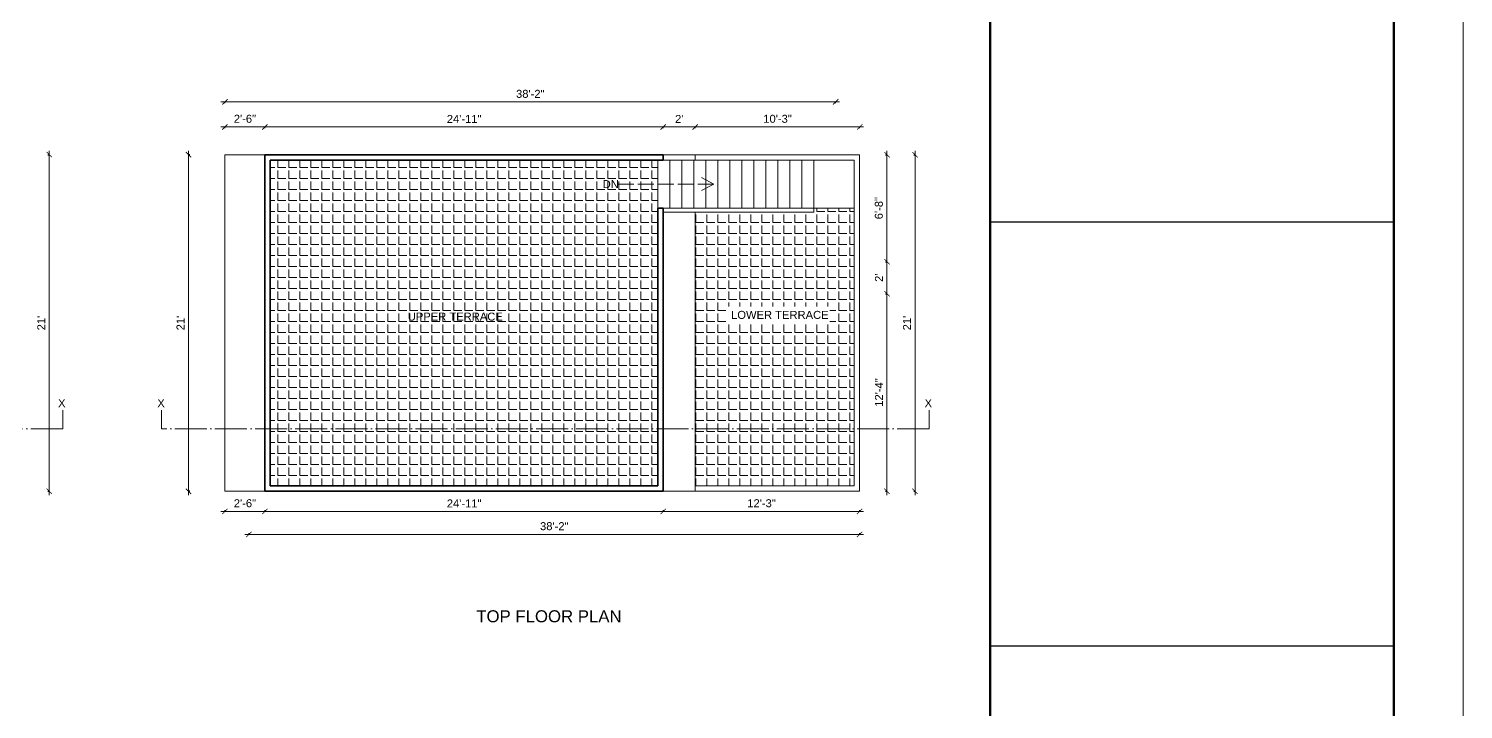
# Model space of a CAD drawing. Header units: inches. Extents: x -12071822 to 12321209, y -1222525 to 1319227.
# Drawn here: x 125015 to 126091, y 37076 to 37587 of the extents above; entities that cross this region are included whole.
import ezdxf

# ---------------------------------------------------------------- set-up
doc = ezdxf.new("R2010")
doc.units = ezdxf.units.IN
doc.header["$MEASUREMENT"] = 0
doc.header["$PDMODE"] = 35
doc.linetypes.add('ACAD_ISO02W100', pattern=[15, 12, -3])
doc.linetypes.add('ACAD_ISO04W100', pattern=[30, 24, -3, 0, -3])
for name, color, linetype, lineweight in [('BORDER', 7, 'Continuous', 60), ('Dimension', 130, 'Continuous', 9), ('Hatch', 9, 'Continuous', 9), ('Hidden', 254, 'ACAD_ISO02W100', 15), ('SECTION', 7, 'ACAD_ISO04W100', 18), ('Stairs', 61, 'Continuous', 18), ('TEXT', 255, 'Continuous', 35), ('Walls', 11, 'Continuous', 35), ('Window', 3, 'Continuous', 0)]:
    doc.layers.add(name, color=color, linetype=linetype, lineweight=lineweight)
doc.styles.get("Standard").update_dxf_attribs({"font": 'arial.ttf'})
doc.dimstyles.get("Standard").update_dxf_attribs({"dimtxt": 6, "dimasz": 4, "dimexe": 0, "dimexo": 6, "dimgap": 3, "dimtad": 1, "dimdec": 0, "dimzin": 0, "dimdsep": 46, "dimlunit": 4, "dimtxsty": 'Standard', "dimblk": 'ARCHTICK', "dimcen": 0.09, "dimdle": 3, "dimclrd": 256, "dimadec": 0, "dimazin": 0, "dimtfac": 1, "dimtdec": 0, "dimtofl": 0, "dimtmove": 0, "dimatfit": 3, "dimfxl": 1, "dimfxlon": 1, "dimtolj": 1, "dimtzin": 0, "dimlwd": -1, "dimarcsym": 0})
pattern_1 = [(0, (31061.1034, 52.399), (0, 8.25), [6, -2.25]), (90, (31061.1034, 52.399), (-8.25, 5e-16), [6, -2.25])]

# ---------------------------------------------------------------- blocks, each defined once
blk = doc.blocks.new('_ArchTick')
at = {"color": 0, "linetype": 'ByBlock', "const_width": 0.15}
blk.add_lwpolyline([(-0.5, -0.5), (0.5, 0.5)], dxfattribs=at)
blk = doc.blocks.new('*D542')
at = {"layer": 'Defpoints', "color": 0, "transparency": 16777216}
for p in [(124970.1, 37492.2), (125030.6, 37492.2), (124934.1, 37239.7)]:
    blk.add_point(p, dxfattribs=at)
at = {"layer": 'Dimension', "transparency": 16777216}
blk.add_line((125030.6, 37236.7), (125030.6, 37495.2), dxfattribs=at)
at = {"layer": 'Dimension', "color": 0, "lineweight": -2, "transparency": 16777216}
for p, q in [((125029.6, 37492.2), (125030.6, 37492.2)), ((125029.6, 37239.7), (125030.6, 37239.7))]:
    blk.add_line(p, q, dxfattribs=at)
at = {"layer": 'Dimension', "transparency": 16777216, "xscale": 4, "yscale": 4, "zscale": 4}
for p, rotation in [((125030.6, 37492.2), 90), ((125030.6, 37239.7), 270)]:
    blk.add_blockref('_ArchTick', p, dxfattribs=dict(at, rotation=rotation))
at = {"layer": 'Dimension', "color": 0, "lineweight": -2, "transparency": 16777216, "insert": (125024.6, 37365.9), "char_height": 6, "attachment_point": 5, "rotation": 90}
blk.add_mtext("\\A1;21'", dxfattribs=at)
blk = doc.blocks.new('*D550')
at = {"layer": 'Defpoints', "color": 0, "transparency": 16777216}
for p in [(125162.3, 37239.7), (125192.3, 37239.7), (125192.3, 37224.6)]:
    blk.add_point(p, dxfattribs=at)
at = {"layer": 'Dimension', "transparency": 16777216}
blk.add_line((125159.3, 37224.6), (125195.3, 37224.6), dxfattribs=at)
at = {"layer": 'Dimension', "color": 0, "lineweight": -2, "transparency": 16777216}
for p, q in [((125162.3, 37225.6), (125162.3, 37224.6)), ((125192.3, 37225.6), (125192.3, 37224.6))]:
    blk.add_line(p, q, dxfattribs=at)
at = {"layer": 'Dimension', "transparency": 16777216, "xscale": 4, "yscale": 4, "zscale": 4, "rotation": 180}
blk.add_blockref('_ArchTick', (125162.3, 37224.6), dxfattribs=at)
at = {"layer": 'Dimension', "transparency": 16777216, "xscale": 4, "yscale": 4, "zscale": 4}
blk.add_blockref('_ArchTick', (125192.3, 37224.6), dxfattribs=at)
at = {"layer": 'Dimension', "color": 0, "lineweight": -2, "transparency": 16777216, "insert": (125177.3, 37230.7), "char_height": 6, "attachment_point": 5}
blk.add_mtext('\\A1;2\'-6"', dxfattribs=at)
blk = doc.blocks.new('*D551')
at = {"layer": 'Defpoints', "color": 0, "transparency": 16777216}
for p in [(125192.3, 37239.7), (125491, 37239.7), (125491, 37224.6)]:
    blk.add_point(p, dxfattribs=at)
at = {"layer": 'Dimension', "transparency": 16777216}
blk.add_line((125189.3, 37224.6), (125494, 37224.6), dxfattribs=at)
at = {"layer": 'Dimension', "color": 0, "lineweight": -2, "transparency": 16777216}
for p, q in [((125192.3, 37225.6), (125192.3, 37224.6)), ((125491, 37225.6), (125491, 37224.6))]:
    blk.add_line(p, q, dxfattribs=at)
at = {"layer": 'Dimension', "transparency": 16777216, "xscale": 4, "yscale": 4, "zscale": 4, "rotation": 180}
blk.add_blockref('_ArchTick', (125192.3, 37224.6), dxfattribs=at)
at = {"layer": 'Dimension', "transparency": 16777216, "xscale": 4, "yscale": 4, "zscale": 4}
blk.add_blockref('_ArchTick', (125491, 37224.6), dxfattribs=at)
at = {"layer": 'Dimension', "color": 0, "lineweight": -2, "transparency": 16777216, "insert": (125341.7, 37230.6), "char_height": 6, "attachment_point": 5}
blk.add_mtext('\\A1;24\'-11"', dxfattribs=at)
blk = doc.blocks.new('*D368')
at = {"layer": 'Defpoints', "color": 0, "transparency": 16777216}
for p in [(125638.3, 37387.9), (125658.8, 37387.9), (125638.3, 37239.7)]:
    blk.add_point(p, dxfattribs=at)
at = {"layer": 'Dimension', "color": 0, "lineweight": -2, "transparency": 16777216}
for p, q in [((125657.8, 37387.9), (125658.8, 37387.9)), ((125657.8, 37239.7), (125658.8, 37239.7))]:
    blk.add_line(p, q, dxfattribs=at)
at = {"layer": 'Dimension', "transparency": 16777216}
blk.add_line((125658.8, 37236.7), (125658.8, 37390.9), dxfattribs=at)
at = {"layer": 'Dimension', "transparency": 16777216, "xscale": 4, "yscale": 4, "zscale": 4}
for p, rotation in [((125658.8, 37387.9), 90), ((125658.8, 37239.7), 270)]:
    blk.add_blockref('_ArchTick', p, dxfattribs=dict(at, rotation=rotation))
at = {"layer": 'Dimension', "color": 0, "lineweight": -2, "transparency": 16777216, "insert": (125652.8, 37313.8), "char_height": 6, "attachment_point": 5, "rotation": 90}
blk.add_mtext('\\A1;12\'-4"', dxfattribs=at)
blk = doc.blocks.new('*D369')
at = {"layer": 'Defpoints', "color": 0, "transparency": 16777216}
for p in [(125638.3, 37411.9), (125658.8, 37411.9), (125638.3, 37387.9)]:
    blk.add_point(p, dxfattribs=at)
at = {"layer": 'Dimension', "color": 0, "lineweight": -2, "transparency": 16777216}
for p, q in [((125657.8, 37411.9), (125658.8, 37411.9)), ((125657.8, 37387.9), (125658.8, 37387.9))]:
    blk.add_line(p, q, dxfattribs=at)
at = {"layer": 'Dimension', "transparency": 16777216}
blk.add_line((125658.8, 37384.9), (125658.8, 37414.9), dxfattribs=at)
at = {"layer": 'Dimension', "transparency": 16777216, "xscale": 4, "yscale": 4, "zscale": 4}
for p, rotation in [((125658.8, 37411.9), 90), ((125658.8, 37387.9), 270)]:
    blk.add_blockref('_ArchTick', p, dxfattribs=dict(at, rotation=rotation))
at = {"layer": 'Dimension', "color": 0, "lineweight": -2, "transparency": 16777216, "insert": (125652.8, 37399.9), "char_height": 6, "attachment_point": 5, "rotation": 90}
blk.add_mtext("\\A1;2'", dxfattribs=at)
blk = doc.blocks.new('*D370')
at = {"layer": 'Defpoints', "color": 0, "transparency": 16777216}
for p in [(125620.3, 37492.2), (125658.8, 37492.2), (125638.3, 37411.9)]:
    blk.add_point(p, dxfattribs=at)
at = {"layer": 'Dimension', "transparency": 16777216}
blk.add_line((125658.8, 37408.9), (125658.8, 37495.2), dxfattribs=at)
at = {"layer": 'Dimension', "color": 0, "lineweight": -2, "transparency": 16777216}
for p, q in [((125657.8, 37492.2), (125658.8, 37492.2)), ((125657.8, 37411.9), (125658.8, 37411.9))]:
    blk.add_line(p, q, dxfattribs=at)
at = {"layer": 'Dimension', "transparency": 16777216, "xscale": 4, "yscale": 4, "zscale": 4}
for p, rotation in [((125658.8, 37492.2), 90), ((125658.8, 37411.9), 270)]:
    blk.add_blockref('_ArchTick', p, dxfattribs=dict(at, rotation=rotation))
at = {"layer": 'Dimension', "color": 0, "lineweight": -2, "transparency": 16777216, "insert": (125652.7, 37452.1), "char_height": 6, "attachment_point": 5, "rotation": 90}
blk.add_mtext('\\A1;6\'-8"', dxfattribs=at)
blk = doc.blocks.new('*D552')
at = {"layer": 'Defpoints', "color": 0, "transparency": 16777216}
for p in [(125192.3, 37513), (125162.3, 37492.2), (125192.3, 37492.2)]:
    blk.add_point(p, dxfattribs=at)
at = {"layer": 'Dimension', "transparency": 16777216}
blk.add_line((125159.3, 37513), (125195.3, 37513), dxfattribs=at)
at = {"layer": 'Dimension', "color": 0, "lineweight": -2, "transparency": 16777216}
for p, q in [((125162.3, 37512), (125162.3, 37513)), ((125192.3, 37512), (125192.3, 37513))]:
    blk.add_line(p, q, dxfattribs=at)
at = {"layer": 'Dimension', "transparency": 16777216, "xscale": 4, "yscale": 4, "zscale": 4, "rotation": 180}
blk.add_blockref('_ArchTick', (125162.3, 37513), dxfattribs=at)
at = {"layer": 'Dimension', "transparency": 16777216, "xscale": 4, "yscale": 4, "zscale": 4}
blk.add_blockref('_ArchTick', (125192.3, 37513), dxfattribs=at)
at = {"layer": 'Dimension', "color": 0, "lineweight": -2, "transparency": 16777216, "insert": (125177.3, 37519.1), "char_height": 6, "attachment_point": 5}
blk.add_mtext('\\A1;2\'-6"', dxfattribs=at)
blk = doc.blocks.new('*D553')
at = {"layer": 'Defpoints', "color": 0, "transparency": 16777216}
for p in [(125491, 37513), (125192.3, 37492.2), (125491, 37492.2)]:
    blk.add_point(p, dxfattribs=at)
at = {"layer": 'Dimension', "transparency": 16777216}
blk.add_line((125189.3, 37513), (125494, 37513), dxfattribs=at)
at = {"layer": 'Dimension', "color": 0, "lineweight": -2, "transparency": 16777216}
for p, q in [((125192.3, 37512), (125192.3, 37513)), ((125491, 37512), (125491, 37513))]:
    blk.add_line(p, q, dxfattribs=at)
at = {"layer": 'Dimension', "transparency": 16777216, "xscale": 4, "yscale": 4, "zscale": 4, "rotation": 180}
blk.add_blockref('_ArchTick', (125192.3, 37513), dxfattribs=at)
at = {"layer": 'Dimension', "transparency": 16777216, "xscale": 4, "yscale": 4, "zscale": 4}
blk.add_blockref('_ArchTick', (125491, 37513), dxfattribs=at)
at = {"layer": 'Dimension', "color": 0, "lineweight": -2, "transparency": 16777216, "insert": (125341.7, 37519), "char_height": 6, "attachment_point": 5}
blk.add_mtext('\\A1;24\'-11"', dxfattribs=at)
blk = doc.blocks.new('*D371')
at = {"layer": 'Defpoints', "color": 0, "transparency": 16777216}
for p in [(125515, 37513), (125491, 37492.2), (125515, 37492.2)]:
    blk.add_point(p, dxfattribs=at)
at = {"layer": 'Dimension', "transparency": 16777216}
blk.add_line((125488, 37513), (125518, 37513), dxfattribs=at)
at = {"layer": 'Dimension', "color": 0, "lineweight": -2, "transparency": 16777216}
for p, q in [((125491, 37512), (125491, 37513)), ((125515, 37512), (125515, 37513))]:
    blk.add_line(p, q, dxfattribs=at)
at = {"layer": 'Dimension', "transparency": 16777216, "xscale": 4, "yscale": 4, "zscale": 4, "rotation": 180}
blk.add_blockref('_ArchTick', (125491, 37513), dxfattribs=at)
at = {"layer": 'Dimension', "transparency": 16777216, "xscale": 4, "yscale": 4, "zscale": 4}
blk.add_blockref('_ArchTick', (125515, 37513), dxfattribs=at)
at = {"layer": 'Dimension', "color": 0, "lineweight": -2, "transparency": 16777216, "insert": (125503, 37519), "char_height": 6, "attachment_point": 5}
blk.add_mtext("\\A1;2'", dxfattribs=at)
blk = doc.blocks.new('*D372')
at = {"layer": 'Defpoints', "color": 0, "transparency": 16777216}
for p in [(125638.3, 37513), (125515, 37492.2), (125638.3, 37492.2)]:
    blk.add_point(p, dxfattribs=at)
at = {"layer": 'Dimension', "transparency": 16777216}
blk.add_line((125512, 37513), (125641.3, 37513), dxfattribs=at)
at = {"layer": 'Dimension', "color": 0, "lineweight": -2, "transparency": 16777216}
for p, q in [((125515, 37512), (125515, 37513)), ((125638.3, 37512), (125638.3, 37513))]:
    blk.add_line(p, q, dxfattribs=at)
at = {"layer": 'Dimension', "transparency": 16777216, "xscale": 4, "yscale": 4, "zscale": 4, "rotation": 180}
blk.add_blockref('_ArchTick', (125515, 37513), dxfattribs=at)
at = {"layer": 'Dimension', "transparency": 16777216, "xscale": 4, "yscale": 4, "zscale": 4}
blk.add_blockref('_ArchTick', (125638.3, 37513), dxfattribs=at)
at = {"layer": 'Dimension', "color": 0, "lineweight": -2, "transparency": 16777216, "insert": (125576.7, 37519.1), "char_height": 6, "attachment_point": 5}
blk.add_mtext('\\A1;10\'-3"', dxfattribs=at)
blk = doc.blocks.new('*D373')
at = {"layer": 'Defpoints', "color": 0, "transparency": 16777216}
for p in [(125180.3, 37239.7), (125638.3, 37239.7), (125638.3, 37207.4)]:
    blk.add_point(p, dxfattribs=at)
at = {"layer": 'Dimension', "transparency": 16777216}
blk.add_line((125177.3, 37207.4), (125641.3, 37207.4), dxfattribs=at)
at = {"layer": 'Dimension', "color": 0, "lineweight": -2, "transparency": 16777216}
for p, q in [((125180.3, 37208.4), (125180.3, 37207.4)), ((125638.3, 37208.4), (125638.3, 37207.4))]:
    blk.add_line(p, q, dxfattribs=at)
at = {"layer": 'Dimension', "transparency": 16777216, "xscale": 4, "yscale": 4, "zscale": 4, "rotation": 180}
blk.add_blockref('_ArchTick', (125180.3, 37207.4), dxfattribs=at)
at = {"layer": 'Dimension', "transparency": 16777216, "xscale": 4, "yscale": 4, "zscale": 4}
blk.add_blockref('_ArchTick', (125638.3, 37207.4), dxfattribs=at)
at = {"layer": 'Dimension', "color": 0, "lineweight": -2, "transparency": 16777216, "insert": (125409.3, 37213.5), "char_height": 6, "attachment_point": 5}
blk.add_mtext('\\A1;38\'-2"', dxfattribs=at)
blk = doc.blocks.new('*D374')
at = {"layer": 'Defpoints', "color": 0, "transparency": 16777216}
for p in [(125620.3, 37492.2), (125679.8, 37492.2), (125638.3, 37239.7)]:
    blk.add_point(p, dxfattribs=at)
at = {"layer": 'Dimension', "transparency": 16777216}
blk.add_line((125679.8, 37236.7), (125679.8, 37495.2), dxfattribs=at)
at = {"layer": 'Dimension', "color": 0, "lineweight": -2, "transparency": 16777216}
for p, q in [((125678.8, 37492.2), (125679.8, 37492.2)), ((125678.8, 37239.7), (125679.8, 37239.7))]:
    blk.add_line(p, q, dxfattribs=at)
at = {"layer": 'Dimension', "transparency": 16777216, "xscale": 4, "yscale": 4, "zscale": 4}
for p, rotation in [((125679.8, 37492.2), 90), ((125679.8, 37239.7), 270)]:
    blk.add_blockref('_ArchTick', p, dxfattribs=dict(at, rotation=rotation))
at = {"layer": 'Dimension', "color": 0, "lineweight": -2, "transparency": 16777216, "insert": (125673.8, 37365.9), "char_height": 6, "attachment_point": 5, "rotation": 90}
blk.add_mtext("\\A1;21'", dxfattribs=at)
blk = doc.blocks.new('*D375')
at = {"layer": 'Defpoints', "color": 0, "transparency": 16777216}
for p in [(125620.3, 37531.8), (125162.3, 37492.2), (125620.3, 37492.2)]:
    blk.add_point(p, dxfattribs=at)
at = {"layer": 'Dimension', "transparency": 16777216}
blk.add_line((125159.3, 37531.8), (125623.3, 37531.8), dxfattribs=at)
at = {"layer": 'Dimension', "color": 0, "lineweight": -2, "transparency": 16777216}
for p, q in [((125162.3, 37530.8), (125162.3, 37531.8)), ((125620.3, 37530.8), (125620.3, 37531.8))]:
    blk.add_line(p, q, dxfattribs=at)
at = {"layer": 'Dimension', "transparency": 16777216, "xscale": 4, "yscale": 4, "zscale": 4, "rotation": 180}
blk.add_blockref('_ArchTick', (125162.3, 37531.8), dxfattribs=at)
at = {"layer": 'Dimension', "transparency": 16777216, "xscale": 4, "yscale": 4, "zscale": 4}
blk.add_blockref('_ArchTick', (125620.3, 37531.8), dxfattribs=at)
at = {"layer": 'Dimension', "color": 0, "lineweight": -2, "transparency": 16777216, "insert": (125391.3, 37537.8), "char_height": 6, "attachment_point": 5}
blk.add_mtext('\\A1;38\'-2"', dxfattribs=at)
blk = doc.blocks.new('*D376')
at = {"layer": 'Defpoints', "color": 0, "transparency": 16777216}
for p in [(125162.3, 37492.2), (125135, 37239.7), (125180.3, 37239.7)]:
    blk.add_point(p, dxfattribs=at)
at = {"layer": 'Dimension', "transparency": 16777216}
blk.add_line((125135, 37495.2), (125135, 37236.7), dxfattribs=at)
at = {"layer": 'Dimension', "color": 0, "lineweight": -2, "transparency": 16777216}
for p, q in [((125136, 37492.2), (125135, 37492.2)), ((125136, 37239.7), (125135, 37239.7))]:
    blk.add_line(p, q, dxfattribs=at)
at = {"layer": 'Dimension', "transparency": 16777216, "xscale": 4, "yscale": 4, "zscale": 4}
for p, rotation in [((125135, 37492.2), 90), ((125135, 37239.7), 270)]:
    blk.add_blockref('_ArchTick', p, dxfattribs=dict(at, rotation=rotation))
at = {"layer": 'Dimension', "color": 0, "lineweight": -2, "transparency": 16777216, "insert": (125129, 37365.9), "char_height": 6, "attachment_point": 5, "rotation": 90}
blk.add_mtext("\\A1;21'", dxfattribs=at)
blk = doc.blocks.new('*D377')
at = {"layer": 'Defpoints', "color": 0, "transparency": 16777216}
for p in [(125491, 37239.7), (125638.3, 37239.7), (125638.3, 37224.6)]:
    blk.add_point(p, dxfattribs=at)
at = {"layer": 'Dimension', "transparency": 16777216}
blk.add_line((125488, 37224.6), (125641.3, 37224.6), dxfattribs=at)
at = {"layer": 'Dimension', "color": 0, "lineweight": -2, "transparency": 16777216}
for p, q in [((125491, 37225.6), (125491, 37224.6)), ((125638.3, 37225.6), (125638.3, 37224.6))]:
    blk.add_line(p, q, dxfattribs=at)
at = {"layer": 'Dimension', "transparency": 16777216, "xscale": 4, "yscale": 4, "zscale": 4, "rotation": 180}
blk.add_blockref('_ArchTick', (125491, 37224.6), dxfattribs=at)
at = {"layer": 'Dimension', "transparency": 16777216, "xscale": 4, "yscale": 4, "zscale": 4}
blk.add_blockref('_ArchTick', (125638.3, 37224.6), dxfattribs=at)
at = {"layer": 'Dimension', "color": 0, "lineweight": -2, "transparency": 16777216, "insert": (125564.7, 37230.7), "char_height": 6, "attachment_point": 5}
blk.add_mtext('\\A1;12\'-3"', dxfattribs=at)

msp = doc.modelspace()

# ---------------------------------------------------------------- hatches: boundary and pattern name
at = {"layer": 'Hatch'}
h = msp.add_hatch(dxfattribs=at)
h.set_pattern_fill('ANGLE', color=256, scale=30)
h.set_pattern_definition(pattern_1)
h.paths.add_polyline_path([(125196.27, 37488.19), (125196.27, 37355.88), (125487.05, 37355.88), (125487.05, 37452.19), (125487.05, 37488.19)])
h.paths.add_polyline_path([(125196.27, 37355.88), (125196.27, 37243.7), (125487.05, 37243.7), (125487.05, 37355.88)])
h.paths.add_polyline_path([(125440.79, 37463.85), (125455.9, 37463.85), (125455.9, 37476.21), (125440.79, 37476.21)], flags=24)
h.paths.add_polyline_path([(125297.28, 37364.47), (125371.54, 37364.47), (125371.54, 37376.84), (125297.28, 37376.84)], flags=24)
h.paths.add_polyline_path([(125539.78, 37365.77), (125615.89, 37365.77), (125615.89, 37378.13), (125539.78, 37378.13)], flags=9)
h = msp.add_hatch(dxfattribs=at)
h.set_pattern_fill('ANGLE', color=256, scale=30)
h.set_pattern_definition(pattern_1)
h.paths.add_polyline_path([(125634.27, 37355.88), (125515.05, 37355.88), (125515.05, 37449.19), (125604.05, 37449.19), (125604.05, 37452.03), (125634.27, 37452.03)])
h.paths.add_polyline_path([(125634.27, 37243.7), (125515.05, 37243.7), (125515.05, 37355.88), (125634.27, 37355.88)])
h.paths.add_polyline_path([(125539.78, 37378.32), (125615.89, 37378.32), (125615.89, 37365.96), (125539.78, 37365.96)], flags=16)

# ---------------------------------------------------------------- linework, layer by layer
at = {"layer": 'BORDER'}
msp.add_line((125736.16, 36193.34), (125736.16, 38282.19), dxfattribs=at)
at = {"layer": 'BORDER', "lineweight": 25}
for p, q in [((126038.98, 37441.69), (125736.16, 37441.69)), ((126038.98, 37123.44), (125736.16, 37123.44))]:
    msp.add_line(p, q, dxfattribs=at)
at = {"layer": 'BORDER'}
msp.add_lwpolyline([(126038.98, 38282.19), (126038.98, 36191.34), (122976.14, 36191.34), (122976.14, 38282.19)], close=True, dxfattribs=at)
at = {"layer": 'Hidden'}
for p, q in [((125529.05, 37470.19), (125519.6, 37475.09)), ((125456.93, 37470.19), (125529.05, 37470.19)), ((125529.05, 37470.19), (125519.6, 37465.3))]:
    msp.add_line(p, q, dxfattribs=at)
at = {"layer": 'SECTION'}
for p, q in [((125040.73, 37286.57), (125040.73, 37300.57)), ((125114.84, 37286.57), (125114.84, 37300.57)), ((125690.54, 37286.57), (125690.54, 37300.57)), ((125040.73, 37286.57), (124419.36, 37286.57)), ((125690.54, 37286.57), (125114.84, 37286.57))]:
    msp.add_line(p, q, dxfattribs=at)
at = {"layer": 'Stairs'}
for p, q in [((125162.27, 37239.7), (125162.27, 37492.19)), ((125162.27, 37492.19), (125192.27, 37492.19)), ((125487.05, 37452.19), (125487.05, 37488.19)), ((125491.05, 37492.19), (125638.27, 37492.19)), ((125491.05, 37488.19), (125634.27, 37488.19)), ((125496.05, 37452.19), (125496.05, 37488.19)), ((125505.05, 37452.19), (125505.05, 37488.19)), ((125514.05, 37452.19), (125514.05, 37488.19)), ((125515.05, 37488.19), (125515.05, 37492.19)), ((125523.05, 37452.19), (125523.05, 37488.19)), ((125532.05, 37452.19), (125532.05, 37488.19)), ((125541.05, 37452.19), (125541.05, 37488.19)), ((125550.05, 37452.19), (125550.05, 37488.19)), ((125559.05, 37452.19), (125559.05, 37488.19)), ((125568.05, 37452.19), (125568.05, 37488.19)), ((125577.05, 37452.19), (125577.05, 37488.19)), ((125586.05, 37452.19), (125586.05, 37488.19)), ((125595.05, 37452.19), (125595.05, 37488.19)), ((125604.05, 37452.19), (125604.05, 37488.19)), ((125634.27, 37488.19), (125634.27, 37243.7)), ((125638.27, 37492.19), (125638.27, 37411.95)), ((125491.05, 37452.19), (125515.05, 37452.19)), ((125491.05, 37452.19), (125604.05, 37452.19)), ((125604.05, 37449.19), (125604.05, 37452.19)), ((125604.05, 37452.03), (125634.27, 37452.03)), ((125491.05, 37449.19), (125604.05, 37449.19)), ((125515.05, 37239.7), (125515.05, 37449.19)), ((125638.27, 37411.95), (125638.27, 37239.7)), ((125192.27, 37239.7), (125162.27, 37239.7)), ((125491.05, 37239.7), (125638.27, 37239.7)), ((125515.05, 37243.7), (125634.27, 37243.7))]:
    msp.add_line(p, q, dxfattribs=at)
at = {"layer": 'Walls'}
for p, q in [((125192.27, 37492.19), (125491.05, 37492.19)), ((125192.27, 37239.7), (125192.27, 37492.19)), ((125196.27, 37488.19), (125491.05, 37488.19)), ((125196.27, 37243.7), (125196.27, 37488.19)), ((125491.05, 37492.19), (125491.05, 37488.19)), ((125487.05, 37452.19), (125491.05, 37452.19)), ((125487.05, 37452.19), (125487.05, 37243.7)), ((125491.05, 37452.19), (125491.05, 37239.7)), ((125192.27, 37239.7), (125491.05, 37239.7)), ((125196.27, 37243.7), (125487.05, 37243.7))]:
    msp.add_line(p, q, dxfattribs=at)
at = {"layer": 'Window'}
msp.add_lwpolyline([(126090.98, 38334.19), (126090.98, 36139.34), (122924.14, 36139.34), (122924.14, 38334.19)], close=True, dxfattribs=at)

# ---------------------------------------------------------------- texts
at = {"layer": 'TEXT'}
for s, width, gutter_width, heights, insert, char_height, attachment_point in [('DN', 18.7269, 1, [0], (125457.69, 37467.12), 6, 9), ('\\pi6.09286;LOWER TERRACE', 84.2389, 1, [0], (125535.8, 37368.94), 6, 7), ('\\pi7.04442;UPPER TERRACE', 84.2389, 1, [0], (125292.39, 37367.65), 6, 7), ('\\pi6.61313;X', 18.7269, 1, [0], (125030.57, 37308.78), 6, 1), ('\\pi6.61313;X', 18.7269, 1, [0], (125105, 37308.78), 6, 1), ('\\pi6.61313;X', 18.7269, 1, [0], (125680.38, 37308.78), 6, 1), ('\\pi68.69375;TOP FLOOR PLAN', 245.0498, 2.25, [37.88], (125282.1, 37150.45), 9, 1)]:
    msp.add_mtext_dynamic_manual_height_columns(s, width=width, gutter_width=gutter_width, heights=heights, dxfattribs=dict(at, insert=insert, char_height=char_height, attachment_point=attachment_point))

# ---------------------------------------------------------------- dimensions: what is measured, and where the dimension line sits
at = {"layer": 'Dimension', "lineweight": -2}
for base, p1, p2, picture, middle in [((125620.27, 37531.76), (125162.27, 37492.19), (125620.27, 37492.19), '*D375', (125391.27, 37537.83)), ((125192.27, 37512.99), (125162.27, 37492.19), (125192.27, 37492.19), '*D552', (125177.27, 37519.06)), ((125491.05, 37512.99), (125192.27, 37492.19), (125491.05, 37492.19), '*D553', (125341.66, 37519)), ((125515.05, 37512.99), (125491.05, 37492.19), (125515.05, 37492.19), '*D371', (125503.05, 37519)), ((125638.27, 37512.99), (125515.05, 37492.19), (125638.27, 37492.19), '*D372', (125576.66, 37519.06)), ((125192.27, 37224.63), (125162.27, 37239.7), (125192.27, 37239.7), '*D550', (125177.27, 37230.69)), ((125638.27, 37207.42), (125180.27, 37239.7), (125638.27, 37239.7), '*D373', (125409.27, 37213.48)), ((125491.05, 37224.63), (125192.27, 37239.7), (125491.05, 37239.7), '*D551', (125341.66, 37230.64)), ((125638.27, 37224.63), (125491.05, 37239.7), (125638.27, 37239.7), '*D377', (125564.66, 37230.69))]:
    dim = msp.add_linear_dim(base=base, p1=p1, p2=p2, dimstyle='Standard', override={"dimtmove": 1}, dxfattribs=at)
    dim.commit()
    dim.dimension.update_dxf_attribs({"geometry": picture, "text_midpoint": middle})
for base, p1, p2, picture, middle in [((125030.63, 37492.19), (124934.14, 37239.7), (124970.14, 37492.19), '*D542', (125024.62, 37365.95)), ((125134.99, 37239.7), (125162.27, 37492.19), (125180.27, 37239.7), '*D376', (125128.97, 37365.95)), ((125658.77, 37492.19), (125638.27, 37411.95), (125620.27, 37492.19), '*D370', (125652.71, 37452.07)), ((125679.82, 37492.19), (125638.27, 37239.7), (125620.27, 37492.19), '*D374', (125673.8, 37365.95)), ((125658.77, 37411.95), (125638.27, 37387.95), (125638.27, 37411.95), '*D369', (125652.76, 37399.95)), ((125658.77, 37387.95), (125638.27, 37239.7), (125638.27, 37387.95), '*D368', (125652.76, 37313.82))]:
    dim = msp.add_linear_dim(base=base, p1=p1, p2=p2, angle=270, dimstyle='Standard', override={"dimtmove": 1}, dxfattribs=at)
    dim.commit()
    dim.dimension.update_dxf_attribs({"geometry": picture, "text_midpoint": middle})

doc.saveas('drawing.dxf')
